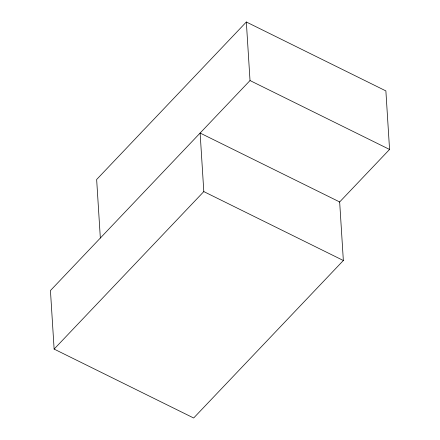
<?xml version="1.0" encoding="UTF-8"?>
<svg xmlns="http://www.w3.org/2000/svg" width="440" height="440" viewBox="0 0 440 440"><rect width="100%" height="100%" fill="white"/><g stroke="black" fill="none" stroke-linecap="round" stroke-linejoin="round"><path stroke-width="0.66" d="M339.51 202.12L389.56 149.452L385.875 90.91L246.334 22L96.651 179.498L100.337 238.046M246.334 22L250.019 80.547L50.441 290.548L54.126 349.091L193.666 418L343.349 260.502L339.664 201.955L200.123 133.045L203.808 191.593L54.126 349.091M250.019 80.547L389.56 149.452M203.808 191.593L343.349 260.502"/></g></svg>
